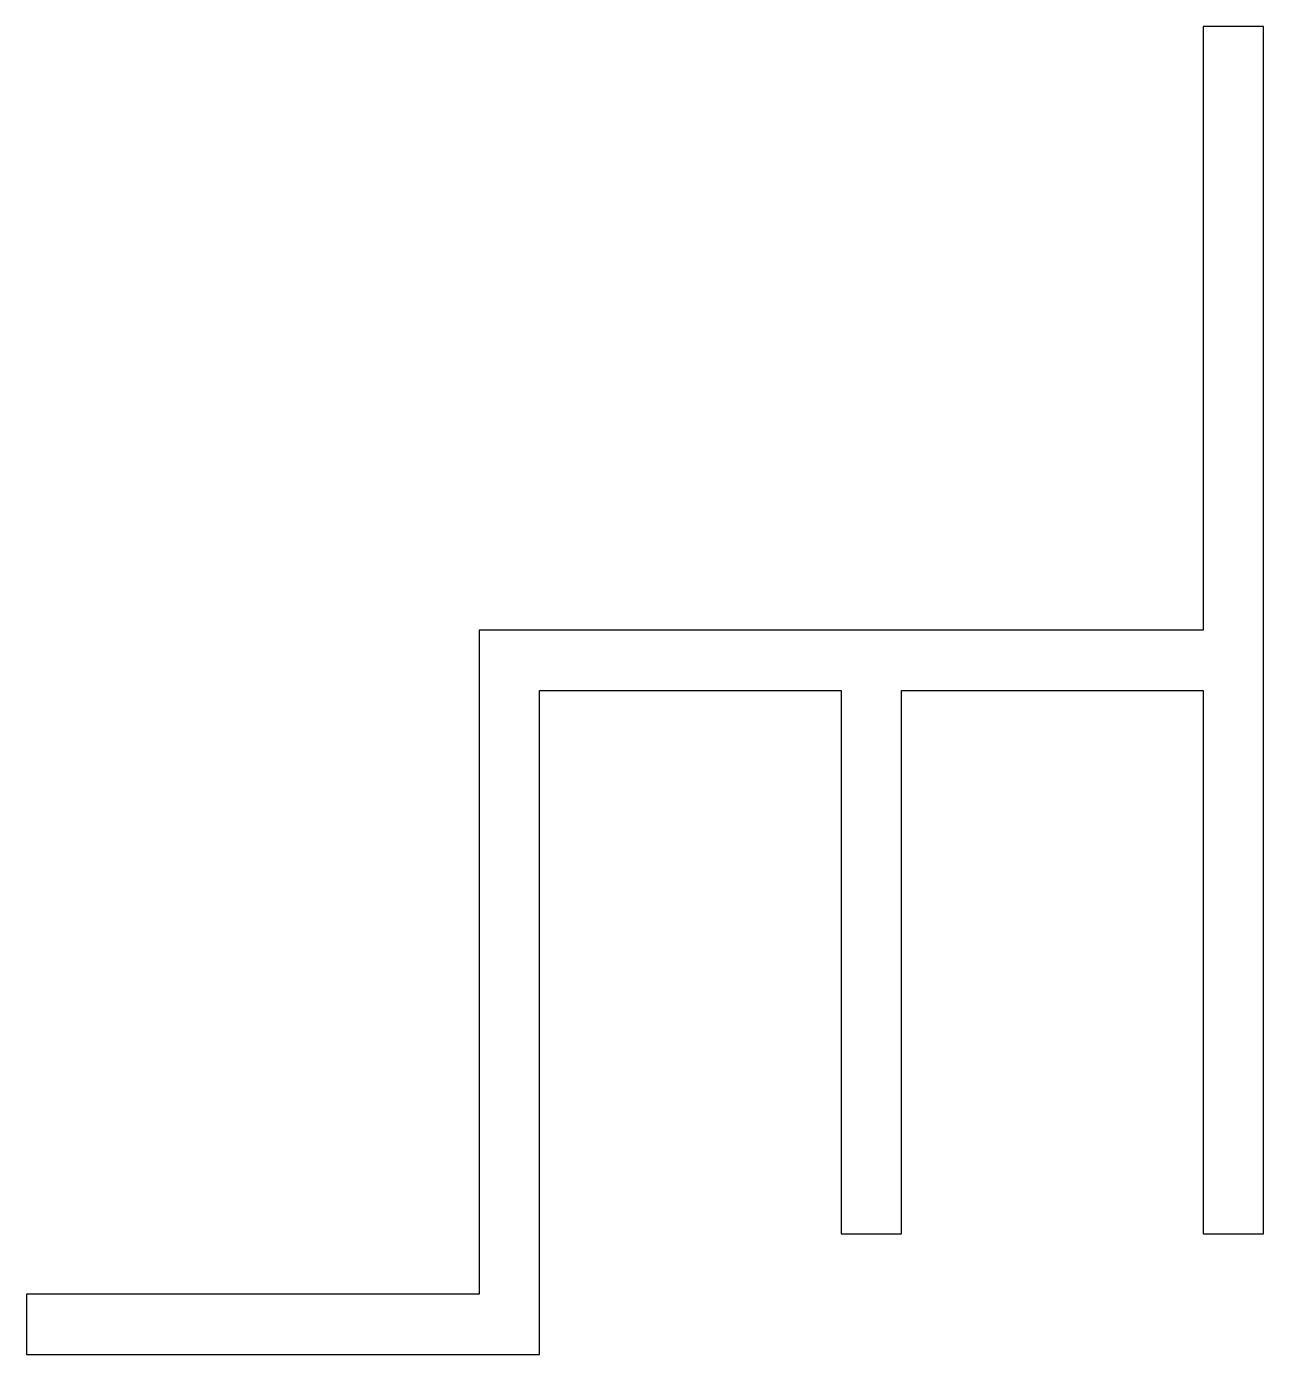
# Model space of a CAD drawing. Extents: x 1259.7 to 1300.7, y 978.9 to 1022.9.
import ezdxf

# ---------------------------------------------------------------- set-up
doc = ezdxf.new("R2010")
doc.units = 0
doc.layers.add('ANA', color=220, linetype='CONTINUOUS')

msp = doc.modelspace()

# ---------------------------------------------------------------- linework, layer by layer
at = {"layer": 'ANA', "color": 0}
msp.add_lwpolyline([(1276.704, 1000.895), (1286.704, 1000.895), (1286.704, 982.895), (1288.704, 982.895), (1288.704, 1000.895), (1298.704, 1000.895), (1298.704, 982.895), (1300.704, 982.895), (1300.704, 1022.895), (1298.704, 1022.895), (1298.704, 1002.895), (1274.704, 1002.895), (1274.704, 980.895), (1259.704, 980.895), (1259.704, 978.895), (1276.704, 978.895)], close=True, dxfattribs=at)

doc.saveas('drawing.dxf')
